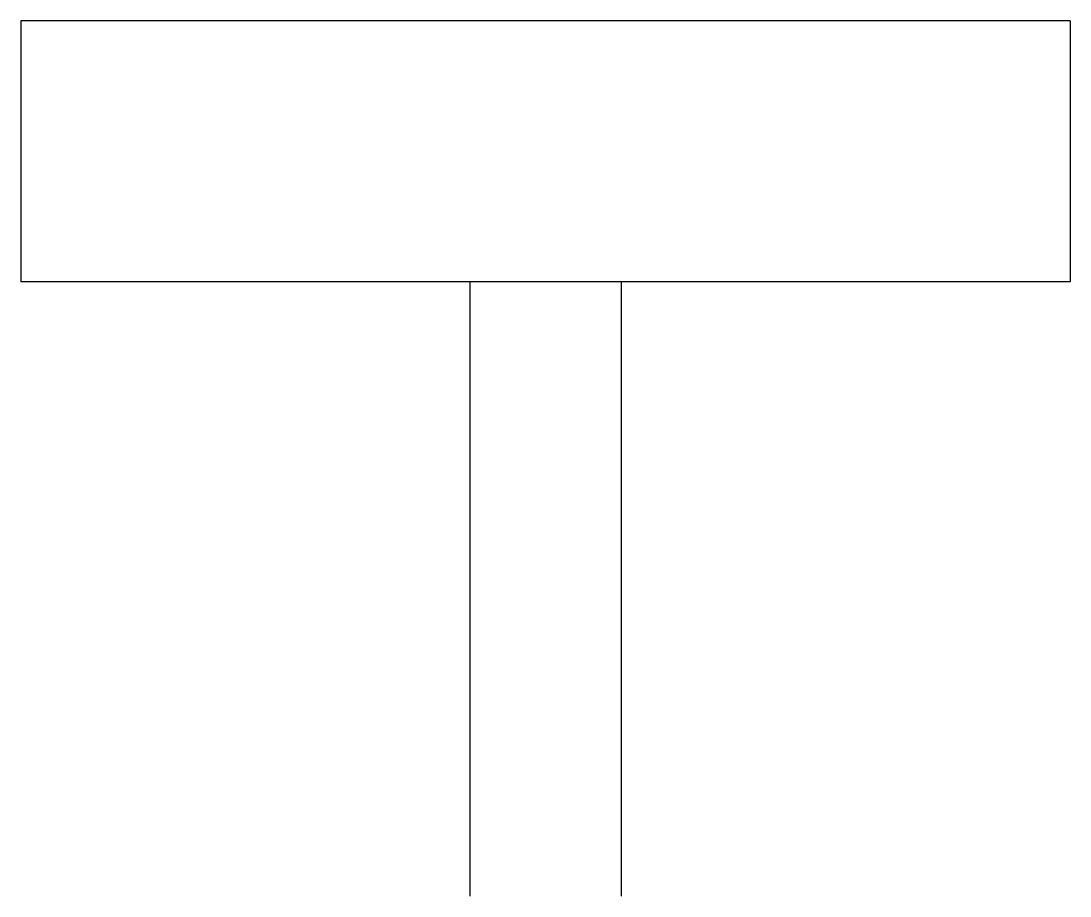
# Model space of a CAD drawing. Header units: millimetres. Extents: x -3.4154 to -3.3654, y 8.4587 to 8.5004.
import ezdxf

# ---------------------------------------------------------------- set-up
doc = ezdxf.new("R2010")
doc.units = ezdxf.units.MM
doc.header["$LTSCALE"] = 0.05

msp = doc.modelspace()

# ---------------------------------------------------------------- linework, layer by layer
for p, q in [((-3.415371, 8.500447), (-3.415371, 8.488013)), ((-3.365371, 8.500447), (-3.415371, 8.500447)), ((-3.365371, 8.500447), (-3.365371, 8.488013)), ((-3.365371, 8.488013), (-3.415371, 8.488013)), ((-3.393976, 8.488013), (-3.393976, 8.458727)), ((-3.386766, 8.488013), (-3.386766, 8.458727))]:
    msp.add_line(p, q)

doc.saveas('drawing.dxf')
